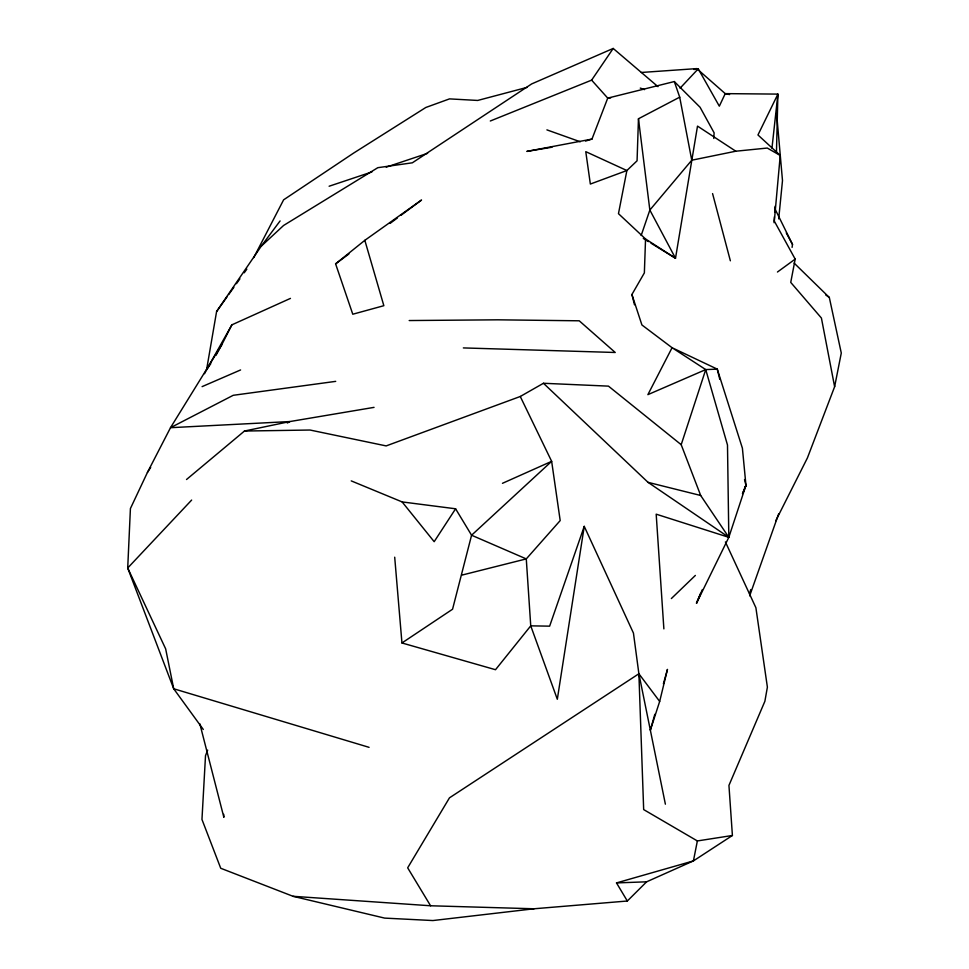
<?xml version="1.0" encoding="UTF-8"?>
<svg xmlns="http://www.w3.org/2000/svg" width="969" height="969" viewBox="0 0 969 969"><rect width="100%" height="100%" fill="white"/><g stroke="black" fill="none" stroke-linecap="round" stroke-linejoin="round"><path stroke-width="1.45" d="M776.46 152.387L777.901 94.102L725.236 93.63L696.772 68.605L641.369 72.469M585.518 141.074L591.974 139.076L607.733 98.111L674.315 81.553L679.705 97.166L638.462 118.763L637.069 160.806L626.882 170.532L590.351 184.049L585.773 151.661L626.882 170.532L618.464 213.665L645.548 238.98L675.502 258.251L697.51 126.115L735.81 151.212L767.266 148.051L780.239 155.464L774.316 221.126L795.186 259.111L790.74 282.403L821.409 318.038L834.624 386.716L807.419 457.925L775.709 520.886M645.548 238.98L644.361 272.907L631.921 294.503L634.489 304.763M713.778 138.47L714.117 132.814L700.078 107.28L674.315 81.553M774.049 222.7L774.437 216.693M774.74 212.187L775.139 206.179M778.701 218.885L782.492 180.573L776.593 113.494M771.966 148.112L777.901 94.102L757.964 134.957L780.239 155.464M792.085 247.374L792.509 244.43L774.631 208.178M665.388 804.185L638.886 673.758L633.447 633.084L584.246 526.361L557.32 699.267L530.746 625.853L526.276 558.907L560.191 520.571L551.652 461.341L520.268 396.491L386.159 445.91L310.044 430.03L244.467 431.035L186.52 479.51M204.532 373.707L206.579 369.758L216.596 311.509L261.194 246.247L280.089 220.932M725.406 541.937L755.893 607.72L767.387 687.142L764.88 701.29L728.942 785.411L732.407 835.484L697.365 840.947L693.416 860.908L646.614 881.814L627.331 901.013L534.052 908.777L432.901 920.55L384.645 918.103L293.026 896.301L220.726 868.26L201.964 819.459L205.513 755.687L207.657 750.139M834.624 386.716L841.286 353.043L829.319 297.471L794.096 263.071M394.698 557.199L401.953 642.968L452.559 609.222L471.576 535.227L551.652 461.341L502.463 483.313M654.826 714.274L650.344 730.202L659.671 701.447L667.459 669.385L663.39 683.872M749.546 593.876L750.757 589.564M749.667 595.85L778.688 513.788M663.874 628.881L656.183 514.176L728.821 537.323L700.684 495.486L681.195 444.698L705.735 369.589L717.266 369.128L742.399 448.187L745.96 485.336L728.821 537.323L696.505 603.19L700.575 593.488M641.187 235.443L649.848 210.055L691.757 160.212L735.81 151.212M584.246 526.361L549.641 626.156L530.746 625.853L495.51 669.712L401.953 642.968M742.605 493.633L745.96 485.336L744.531 479.534M742.472 493.657L745.96 485.336L744.604 488.025M696.505 603.19L702.38 589.576M210.782 363.69L206.579 369.758L207.766 367.178M290.458 298.391L231.87 324.845L221.744 344.782L170.508 427.692L147.433 472.436L130.415 508.543L127.714 568.004L173.705 688.765L203.284 729.451M253.757 257.597L283.614 199.832L353.576 153.114L425.827 107.474L449.519 98.886L477.693 100.449L527.063 87.38M216.002 355.308L221.744 344.782M206.579 369.758L231.87 324.845M402.123 501.918L455.6 508.786L434.173 541.683L402.123 501.918L351.238 480.89M147.433 472.436L150.679 467.47M490.302 121.004L591.623 80.136L613.195 48.45L657.975 86.653M216.596 311.509L226.964 296.986M228.684 294.564L233.868 287.308M236.46 283.675L239.912 278.83M244.236 272.786L246.829 269.152M680.068 88.203L698.249 68.823L719.325 106.19L725.236 93.63L729.572 94.562M191.644 500.065L127.714 568.004L165.663 648.879L173.705 688.765L369.08 747.341M671.36 598.551L695.367 575.429M261.194 246.247L283.578 225.474L377.825 167.685L412.358 162.804L531.678 83.915L613.195 48.45M364.828 240.324L383.845 305.695L352.777 314.222L335.601 263.859L364.828 240.324L421.539 200.026L400.96 215.312M335.601 263.859L348.913 253.975M390.071 223.403L397.326 218.013M777.453 272.023L795.186 259.111M659.671 701.447L638.886 673.758L449.471 797.838L407.67 867.824L430.587 905.773L534.052 908.777M732.407 835.484L693.416 860.908L616.502 882.916L627.331 901.013M520.268 396.491L543.452 383.276L608.459 386.134L681.195 444.698M287.296 423.029L289.913 421.551L374.046 407.368M202.097 386.631L240.591 369.952M543.452 383.276L648.043 482.344L728.821 537.323L727.489 445.025L705.735 369.589L647.886 394.649L672.074 347.714L641.914 324.966L631.921 294.503M329.121 186.23L371.939 171.925M386.219 167.153L427.608 153.32M693.889 69.502L698.249 68.823M461.91 575.101L526.276 558.907L471.576 535.227L455.6 508.786M244.467 431.035L289.913 421.551L170.508 427.692L233.226 395.304L335.71 381.362M591.974 139.076L526.845 151.406L552.027 147.215M610.688 97.917L607.733 98.111L591.623 80.136M616.502 882.916L646.614 881.814M409.184 320.545L497.872 319.818L579.232 320.8L615.23 352.486L463.352 347.919M293.026 896.301L430.587 905.773M648.043 482.344L700.684 495.486M546.904 129.87L580.261 141.777M640.279 88.082L644.506 89.62M697.365 840.947L643.67 809.587L638.886 673.758M643.283 238.435L648.431 241.608M651.011 243.195L675.502 258.251L649.848 210.055L638.462 118.763M705.735 369.589L672.074 347.714L717.266 369.128L719.773 379.291M825.697 294.915L829.319 297.471M786.295 232.935L792.509 244.43M712.578 193.594L730.36 260.794M199.844 723.807L223.863 817.315L223.73 814.311M679.705 97.166L691.757 160.212"/></g></svg>
